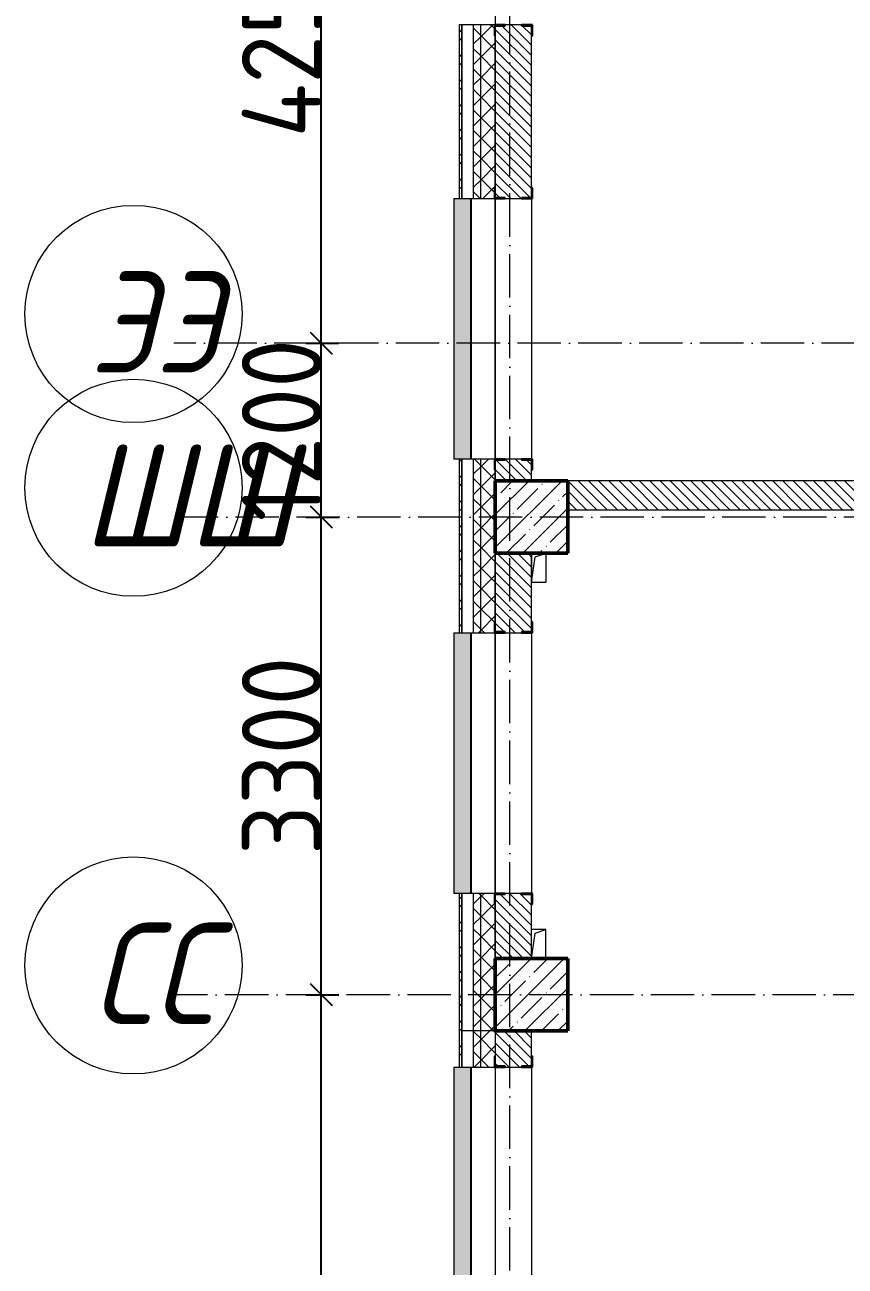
# Model space of a CAD drawing. Header units: millimetres. Extents: x -12989 to 629078, y -109036 to 555275.
# Drawn here: x 517811 to 523476, y -19110 to -10535 of the extents above; entities that cross this region are included whole.
import ezdxf

# ---------------------------------------------------------------- set-up
doc = ezdxf.new("R2010")
doc.units = ezdxf.units.MM
doc.linetypes.add('50_200_ШТРИХ_1Т_ш5_п1_п1_', pattern=[700, 500, -100, 0, -100])
for name, color, linetype, lineweight in [('A-____-____-DIMS', 7, 'Continuous', 9), ('A-GENM-____-MCUT', 7, 'Continuous', 25), ('A-GENM-____-OTLN', 7, 'Continuous', 9), ('A-GENM-____-OTLN-1', 7, 'Continuous', 25), ('A-GLAZ-____-OTLN', 7, 'Continuous', 9), ('A-WALL-____-MCUT', 7, 'Continuous', 13), ('A-WALL-____-MCUT-1', 7, 'Continuous', 9), ('A-WALL-____-OTLN', 7, 'Continuous', 9), ('A-WALL-____-PATT-1', 7, 'Continuous', 9), ('A-WALL-FNSH-MCUT-1', 7, 'Continuous', 9), ('S-COLS-____-MCUT', 7, 'Continuous', 50), ('S-COLS-____-OTLN', 7, 'Continuous', 9), ('S-GRID-____-IDEN', 7, 'Continuous', 9), ('S-GRID-____-OTLN-1', 7, '50_200_ШТРИХ_1Т_ш5_п1_п1_', 9)]:
    doc.layers.add(name, color=color, linetype=linetype, lineweight=lineweight)
doc.layers.add('A-GLAZ-____-OTLN-1', color=7, linetype='Continuous', lineweight=9, true_color=0xc0c0c0)
doc.styles.add('ISOCPEUR_I_9', font='isocpeui.ttf', dxfattribs={"width": 0.9, "height": 250})
doc.styles.add('СПДС', font='isocpeur.ttf', dxfattribs={"width": 0.9})
doc.dimstyles.new('ISO-2_5_0_9К_БОЛЬШОЙ_ОСИ', dxfattribs={"dimscale": 304.8, "dimtxt": 248.995294, "dimasz": 0.492126, "dimexe": 0.393701, "dimexo": 0, "dimgap": 0, "dimtad": 1, "dimdec": 0, "dimzin": 0, "dimdsep": 46, "dimtxsty": 'ISOCPEUR_I_9', "dimblk1": 'OBLIQUE', "dimblk2": 'OBLIQUE', "dimsah": 1, "dimcen": 0.09, "dimdle": 0.393701, "dimazin": 0, "dimtfac": 1, "dimtdec": 4, "dimtix": 1, "dimtmove": 0, "dimatfit": 3, "dimfxl": 1, "dimtvp": 1, "dimtolj": 1, "dimtzin": 0, "dimarcsym": 2})
pattern_1 = [(135, (523510.01, -90515.614), (-35.35534, -35.35534), [])]
pattern_2 = [(45, (523510.01, -90515.61), (-70.71068, 70.71068), []), (135, (523510.01, -90515.61), (-70.71068, -70.71068), [])]
pattern_3 = [(45, (523510.01, -90515.61), (-85.53659, 85.53659), []), (45, (523567.03, -90515.61), (-85.53659, 85.53659), [])]

# ---------------------------------------------------------------- blocks, each defined once
blk = doc.blocks.new('BSC_Колонна _Прямоугольная - 500х500-V26-АР1_План отверстий 3 этажа в осях 1-64_Ю-ЯЯ')
at = {"layer": 'S-COLS-____-OTLN'}
h = blk.add_hatch(dxfattribs=at)
h.set_pattern_fill('FP_33', color=256, style=0, pattern_type=2)
h.set_pattern_definition([(45, (2200, -76581.04), (-114.04925, 114.04925), []), (45, (2314.05, -76581.04), (-114.04925, 114.04925), [201.613, -40.323, 3.353, -36.97])])
h.paths.add_polyline_path([(-250, -250), (250, -250), (250, 250), (-250, 250), (-250, 16.2)], flags=0)
at = {"layer": 'S-COLS-____-MCUT'}
for p, q in [((250, 250), (-250, 250)), ((-250, 250), (-250, -250)), ((250, -250), (250, 250)), ((-250, -250), (250, -250))]:
    blk.add_line(p, q, dxfattribs=at)
blk = doc.blocks.new('BSC_Колонна _Прямоугольная - 500х500-V32-АР1_План отверстий 3 этажа в осях 1-64_Ю-ЯЯ')
at = {"layer": 'S-COLS-____-OTLN'}
h = blk.add_hatch(dxfattribs=at)
h.set_pattern_fill('FP_39', color=256, style=0, pattern_type=2)
h.set_pattern_definition([(45, (2200, -73281.04), (-114.04925, 114.04925), []), (45, (2314.05, -73281.04), (-114.04925, 114.04925), [201.613, -40.323, 3.353, -36.97])])
h.paths.add_polyline_path([(-250, -250), (250, -250), (250, 250), (-250, 250), (-250, 87.3)], flags=0)
at = {"layer": 'S-COLS-____-MCUT'}
for p, q in [((250, 250), (-250, 250)), ((-250, 250), (-250, -250)), ((250, -250), (250, 250)), ((-250, -250), (250, -250))]:
    blk.add_line(p, q, dxfattribs=at)
blk = doc.blocks.new('Фахверк_СКБ_Уголок - 250_2700-27497298-АР1_План отверстий 3 этажа в осях 1-64_Ю-ЯЯ')
at = {"layer": 'A-GENM-____-MCUT'}
for p, q in [((200, 181), (125, 181)), ((125, 181), (125, 106)), ((131, 106), (131, 175)), ((131, 175), (200, 175)), ((200, 175), (200, 181)), ((125, 106), (131, 106)), ((131, -6), (125, -6)), ((125, -6), (125, -81)), ((125, -81), (200, -81)), ((131, -75), (131, -6)), ((200, -75), (131, -75)), ((200, -81), (200, -75))]:
    blk.add_line(p, q, dxfattribs=at)
blk = doc.blocks.new('Фахверк_СКБ_Уголок - 250_2700_1-27501432-АР1_План отверстий 3 этажа в осях 1-64_Ю-ЯЯ')
at = {"layer": 'A-GENM-____-MCUT'}
for p, q in [((200, 181), (125, 181)), ((125, 181), (125, 106)), ((131, 106), (131, 175)), ((131, 175), (200, 175)), ((200, 175), (200, 181)), ((125, 106), (131, 106)), ((131, -6), (125, -6)), ((125, -6), (125, -81)), ((125, -81), (200, -81)), ((131, -75), (131, -6)), ((200, -75), (131, -75)), ((200, -81), (200, -75))]:
    blk.add_line(p, q, dxfattribs=at)
blk = doc.blocks.new('AR_Отверстие прямоугольное _в плите_ - AR_Отверстие прямоугольное _в плите_-V176-АР1_План отверстий 3 этажа в осях 1-64_Ю-ЯЯ')
at = {"layer": 'A-GENM-____-OTLN'}
for p, q in [((-50, 100), (-50, -100)), ((-25, 75), (50, 100)), ((50, -100), (50, 100)), ((-50, -100), (-25, 75)), ((-50, -100), (50, -100))]:
    blk.add_line(p, q, dxfattribs=at)
blk = doc.blocks.new('AR_Отверстие прямоугольное _в плите_ - AR_Отверстие прямоугольное _в плите_-V179-АР1_План отверстий 3 этажа в осях 1-64_Ю-ЯЯ')
at = {"layer": 'A-GENM-____-OTLN'}
for p, q in [((50, 100), (-50, 100)), ((-25, 75), (50, 100)), ((50, -100), (50, 100)), ((-50, -100), (-25, 75))]:
    blk.add_line(p, q, dxfattribs=at)
blk = doc.blocks.new('Отлив_СКБ - Отлив витража_120_НВФ-31885689-АР1_План отверстий 3 этажа в осях 1-64_Ю-ЯЯ')
at = {"layer": 'A-GLAZ-____-OTLN-1'}
for points in [[(1800, 2), (1800, 120), (0, 120), (0, 2), (736.9, 2)], [(1800, 0), (1800, 2), (0, 2), (0, 0), (736.9, 0)]]:
    blk.add_hatch(color=256, dxfattribs=at).paths.add_polyline_path(points, flags=0)
at = {"layer": 'A-GLAZ-____-OTLN'}
for p, q in [((0, 83), (0, 120)), ((1800, 120), (0, 120)), ((1800, 120), (1800, 83)), ((0, 2), (1800, 2)), ((1800, 0), (0, 0))]:
    blk.add_line(p, q, dxfattribs=at)
blk = doc.blocks.new('Отлив_СКБ - Отлив витража_120_НВФ-31886035-АР1_План отверстий 3 этажа в осях 1-64_Ю-ЯЯ')
at = {"layer": 'A-GLAZ-____-OTLN-1'}
for points in [[(4800, 2), (4800, 120), (0, 120), (0, 2), (1409.2, 2)], [(4800, 0), (4800, 2), (0, 2), (0, 0), (1409.2, 0)]]:
    blk.add_hatch(color=256, dxfattribs=at).paths.add_polyline_path(points, flags=0)
at = {"layer": 'A-GLAZ-____-OTLN'}
for p, q in [((0, 83), (0, 120)), ((4800, 120), (0, 120)), ((4800, 120), (4800, 83)), ((0, 2), (4800, 2)), ((4800, 0), (0, 0))]:
    blk.add_line(p, q, dxfattribs=at)
blk = doc.blocks.new('Ось сетки - Круг_Ø6_00__ISO-2_5_0_9K_-25732049-АР1_План отверстий 3 этажа в осях 1-64_Ю-ЯЯ')
at = {"layer": 'S-GRID-____-IDEN'}
blk.add_circle((0, 0), 3, dxfattribs=at)
blk = doc.blocks.new('_Oblique')
at = {"color": 0, "linetype": 'ByBlock', "lineweight": -2}
blk.add_line((-0.5, -0.5), (0.5, 0.5), dxfattribs=at)
blk = doc.blocks.new('*D2940')
at = {"layer": 'A-____-____-DIMS', "color": 0, "lineweight": -2, "transparency": 16777216}
for p, q in [((280119.3, -19402.4), (280119.3, -13462.4)), ((280013.2, -13582.4), (280239.3, -13582.4)), ((280013.2, -19282.4), (280239.3, -19282.4))]:
    blk.add_line(p, q, dxfattribs=at)
at = {"layer": 'Defpoints', "color": 0, "transparency": 16777216}
for p in [(280013.2, -13582.4), (280119.3, -13582.4), (280013.2, -19282.4)]:
    blk.add_point(p, dxfattribs=at)
at = {"layer": 'A-____-____-DIMS', "color": 0, "lineweight": -2, "transparency": 16777216, "xscale": 150, "yscale": 150, "zscale": 150}
for p, rotation in [((280119.3, -13582.4), 90), ((280119.3, -19282.4), 270)]:
    blk.add_blockref('_Oblique', p, dxfattribs=dict(at, rotation=rotation))
at = {"layer": 'A-____-____-DIMS', "color": 0, "transparency": 16777216, "insert": (279845, -16432.4), "char_height": 548.64, "attachment_point": 5, "rotation": 90, "style": 'СПДС'}
blk.add_mtext('\\A1;5700', dxfattribs=at)
blk = doc.blocks.new('*D2941')
at = {"layer": 'A-____-____-DIMS', "color": 0, "lineweight": -2, "transparency": 16777216}
for p, q in [((280119.3, -13702.4), (280119.3, -10162.4)), ((280013.2, -10282.4), (280239.3, -10282.4)), ((280013.2, -13582.4), (280239.3, -13582.4))]:
    blk.add_line(p, q, dxfattribs=at)
at = {"layer": 'Defpoints', "color": 0, "transparency": 16777216}
for p in [(280013.2, -10282.4), (280119.3, -10282.4), (280013.2, -13582.4)]:
    blk.add_point(p, dxfattribs=at)
at = {"layer": 'A-____-____-DIMS', "color": 0, "lineweight": -2, "transparency": 16777216, "xscale": 150, "yscale": 150, "zscale": 150}
for p, rotation in [((280119.3, -10282.4), 90), ((280119.3, -13582.4), 270)]:
    blk.add_blockref('_Oblique', p, dxfattribs=dict(at, rotation=rotation))
at = {"layer": 'A-____-____-DIMS', "color": 0, "transparency": 16777216, "insert": (279845, -11932.4), "char_height": 548.64, "attachment_point": 5, "rotation": 90, "style": 'СПДС'}
blk.add_mtext('\\A1;3300', dxfattribs=at)
blk = doc.blocks.new('*D2942')
at = {"layer": 'A-____-____-DIMS', "color": 0, "lineweight": -2, "transparency": 16777216}
for p, q in [((280119.3, -10402.4), (280119.3, -8962.4)), ((280013.2, -9082.4), (280239.3, -9082.4)), ((280013.2, -10282.4), (280239.3, -10282.4))]:
    blk.add_line(p, q, dxfattribs=at)
at = {"layer": 'Defpoints', "color": 0, "transparency": 16777216}
for p in [(280013.2, -9082.4), (280119.3, -9082.4), (280013.2, -10282.4)]:
    blk.add_point(p, dxfattribs=at)
at = {"layer": 'A-____-____-DIMS', "color": 0, "lineweight": -2, "transparency": 16777216, "xscale": 150, "yscale": 150, "zscale": 150}
for p, rotation in [((280119.3, -9082.4), 90), ((280119.3, -10282.4), 270)]:
    blk.add_blockref('_Oblique', p, dxfattribs=dict(at, rotation=rotation))
at = {"layer": 'A-____-____-DIMS', "color": 0, "transparency": 16777216, "insert": (279845, -9682.4), "char_height": 548.64, "attachment_point": 5, "rotation": 90, "style": 'СПДС'}
blk.add_mtext('\\A1;1200', dxfattribs=at)
blk = doc.blocks.new('*D2943')
at = {"layer": 'A-____-____-DIMS', "color": 0, "lineweight": -2, "transparency": 16777216}
for p, q in [((280119.3, -9202.4), (280119.3, -4712.4)), ((280013.2, -4832.4), (280239.3, -4832.4)), ((280013.2, -9082.4), (280239.3, -9082.4))]:
    blk.add_line(p, q, dxfattribs=at)
at = {"layer": 'Defpoints', "color": 0, "transparency": 16777216}
for p in [(280013.2, -4832.4), (280119.3, -4832.4), (280013.2, -9082.4)]:
    blk.add_point(p, dxfattribs=at)
at = {"layer": 'A-____-____-DIMS', "color": 0, "lineweight": -2, "transparency": 16777216, "xscale": 150, "yscale": 150, "zscale": 150}
for p, rotation in [((280119.3, -4832.4), 90), ((280119.3, -9082.4), 270)]:
    blk.add_blockref('_Oblique', p, dxfattribs=dict(at, rotation=rotation))
at = {"layer": 'A-____-____-DIMS', "color": 0, "transparency": 16777216, "insert": (279845, -6957.4), "char_height": 548.64, "attachment_point": 5, "rotation": 90, "style": 'СПДС'}
blk.add_mtext('\\A1;4250', dxfattribs=at)
blk = doc.blocks.new('3эт')
at = {"layer": 'S-GRID-____-OTLN-1', "color": 251, "ltscale": 0.6, "true_color": 0x636466}
for p, q in [((281420.7, -33971.9), (281420.7, 4029.4)), ((330925.3, -9082.4), (279101.9, -9082.4)), ((316375.7, -10282.4), (279101.9, -10282.4)), ((308320.7, -13582.4), (279101.9, -13582.4))]:
    blk.add_line(p, q, dxfattribs=at)
at = {"layer": 'S-GRID-____-IDEN', "xscale": 250, "yscale": 250, "zscale": 99.99999999999993}
for p, rotation in [((278821.8, -8879.9), 89.9999999999998), ((278821.8, -10079.9), 89.9999999999998), ((278821.8, -13379.9), 89.99999999999982)]:
    blk.add_blockref('Ось сетки - Круг_Ø6_00__ISO-2_5_0_9K_-25732049-АР1_План отверстий 3 этажа в осях 1-64_Ю-ЯЯ', p, dxfattribs=dict(at, rotation=rotation))
at = {"layer": 'S-GRID-____-IDEN', "char_height": 700, "attachment_point": 1, "style": 'ISOCPEUR_I_9'}
for s, insert, width in [('ЭЭ', (278519.6, -8585.4), 447.342), ('ШШ', (278471.9, -9785.4), 562.785), ('СС', (278537.6, -13085.4), 404.05)]:
    blk.add_mtext(s, dxfattribs=dict(at, insert=insert, width=width))
at = {"layer": 'A-____-____-DIMS'}
for base, p1, p2, override, picture, middle in [((280119.3, -4832.4), (280013.2, -9082.4), (280013.2, -4832.4), {"dimtxt": 1.8, "dimpost": '<>', "dimtxsty": 'СПДС', "dimfxl": 4250}, '*D2943', (279845, -6957.4)), ((280119.3, -9082.4), (280013.2, -10282.4), (280013.2, -9082.4), {"dimtxt": 1.8, "dimpost": '<>', "dimtxsty": 'СПДС', "dimfxl": 1200}, '*D2942', (279845, -9682.4)), ((280119.3, -10282.4), (280013.2, -13582.4), (280013.2, -10282.4), {"dimtxt": 1.8, "dimpost": '<>', "dimtxsty": 'СПДС', "dimfxl": 3300}, '*D2941', (279845, -11932.4)), ((280119.3, -13582.4), (280013.2, -19282.4), (280013.2, -13582.4), {"dimtxt": 1.8, "dimpost": '<>', "dimtxsty": 'СПДС', "dimfxl": 5700}, '*D2940', (279845, -16432.4))]:
    dim = blk.add_linear_dim(base=base, p1=p1, p2=p2, angle=90, dimstyle='ISO-2_5_0_9К_БОЛЬШОЙ_ОСИ', override=override, dxfattribs=at)
    dim.commit()
    dim.dimension.update_dxf_attribs({"geometry": picture, "text_midpoint": middle})

msp = doc.modelspace()

# ---------------------------------------------------------------- hatches: boundary and pattern name
at = {"layer": 'A-WALL-____-PATT-1'}
h = msp.add_hatch(dxfattribs=at)
h.set_pattern_fill('FP_6', color=256, style=0, pattern_type=2)
h.set_pattern_definition(pattern_3)
h.paths.add_polyline_path([(520810.0077, -17654.5723), (520830.0077, -17654.5723), (520830.0077, -16534.5723), (520810.0077, -16534.5723), (520810.0077, -17147.3104)], flags=0)
h.paths.add_polyline_path([(520830.0077, -14734.5723), (520830.0077, -13534.5723), (520810.0077, -13534.5723), (520810.0077, -14734.5723)], flags=0)
h.paths.add_polyline_path([(520830.0077, -11734.5723), (520830.0077, -10534.5723), (520810.0077, -10534.5723), (520810.0077, -11734.5723)], flags=0)
h.paths.add_polyline_path([(520810.0077, -8734.5723), (520830.0077, -8734.5723), (520830.0077, -7534.5723), (520810.0077, -7534.5723)], flags=0)
h.paths.add_polyline_path([(520810.0077, -5734.5723), (520830.0077, -5734.5723), (520830.0077, -4584.5723), (520810.0077, -4584.5723)], flags=0)
h = msp.add_hatch(dxfattribs=at)
h.set_pattern_fill('FP_4', color=256, style=0, pattern_type=2)
h.set_pattern_definition(pattern_2)
h.paths.add_polyline_path([(520960.0077, -17484.5723), (520960.0077, -16534.5723), (520910.0077, -16534.5723), (520910.0077, -17484.5723)], flags=0)
h.paths.add_polyline_path([(520960.0077, -14734.5723), (520960.0077, -13534.5723), (520910.0077, -13534.5723), (520910.0077, -14734.5723)], flags=0)
h.paths.add_polyline_path([(520910.0077, -11734.5723), (520960.0077, -11734.5723), (520960.0077, -10534.5723), (520910.0077, -10534.5723), (520910.0077, -10689.37)], flags=0)
h.paths.add_polyline_path([(520960.0077, -8734.5723), (520960.0077, -7534.5723), (520910.0077, -7534.5723), (520910.0077, -8734.5723)], flags=0)
h.paths.add_polyline_path([(520910.0077, -5734.5723), (520960.0077, -5734.5723), (520960.0077, -4684.5723), (520910.0077, -4684.5723), (520910.0077, -5038.6721)], flags=0)
h = msp.add_hatch(dxfattribs=at)
h.set_pattern_fill('FP_4', color=256, style=0, pattern_type=2)
h.set_pattern_definition(pattern_2)
h.paths.add_polyline_path([(521060.0077, -17484.5723), (521060.0077, -16609.5723), (521054.0077, -16609.5723), (521054.0077, -16534.5723), (520960.0077, -16534.5723), (520960.0077, -17484.5723)], flags=0)
h.paths.add_polyline_path([(521054.0077, -14734.5723), (521054.0077, -14659.5723), (521060.0077, -14659.5723), (521060.0077, -13609.5723), (521054.0077, -13609.5723), (521054.0077, -13534.5723), (520960.0077, -13534.5723), (520960.0077, -14734.5723)], flags=0)
h.paths.add_polyline_path([(521054.0077, -11734.5723), (521054.0077, -11659.5723), (521060.0077, -11659.5723), (521060.0077, -10609.5723), (521054.0077, -10609.5723), (521054.0077, -10534.5723), (520960.0077, -10534.5723), (520960.0077, -11734.5723)], flags=0)
h.paths.add_polyline_path([(520960.0077, -8734.5723), (521060.0077, -8734.5723), (521060.0077, -7609.5723), (521054.0077, -7609.5723), (521054.0077, -7534.5723), (520960.0077, -7534.5723), (520960.0077, -8234.5723)], flags=0)
h.paths.add_polyline_path([(521054.0077, -5734.5723), (521054.0077, -5659.5723), (521060.0077, -5659.5723), (521060.0077, -4734.5723), (520960.0077, -4734.5723), (520960.0077, -5734.5723)], flags=0)
h = msp.add_hatch(dxfattribs=at)
h.set_pattern_fill('FP_9', color=256, style=0, pattern_type=2)
h.set_pattern_definition(pattern_1)
h.paths.add_polyline_path([(521166.0077, -13684.5723), (521310.0077, -13684.5723), (521310.0077, -13540.5723), (521241.0077, -13540.5723), (521241.0077, -13534.5723), (521129.0077, -13534.5723), (521129.0077, -13540.5723), (521060.0077, -13540.5723), (521060.0077, -13684.5723)], flags=0)
h.paths.add_polyline_path([(521241.0077, -11734.5723), (521241.0077, -11728.5723), (521310.0077, -11728.5723), (521310.0077, -10540.5723), (521241.0077, -10540.5723), (521241.0077, -10534.5723), (521129.0077, -10534.5723), (521129.0077, -10540.5723), (521060.0077, -10540.5723), (521060.0077, -11728.5723), (521129.0077, -11728.5723), (521129.0077, -11734.5723)], flags=0)
h = msp.add_hatch(dxfattribs=at)
h.set_pattern_fill('FP_9', color=256, style=0, pattern_type=2)
h.set_pattern_definition(pattern_1)
h.paths.add_polyline_path([(528560.0077, -13884.5723), (528560.0077, -13684.5723), (525066.0077, -13684.5723), (525066.0077, -13753.5723), (525060.0077, -13753.5723), (525060.0077, -13684.5723), (521560.0077, -13684.5723), (521560.0077, -13884.5723), (525060.0077, -13884.5723), (525060.0077, -13815.5723), (525066.0077, -13815.5723), (525066.0077, -13884.5723), (527030.9103, -13884.5723)], flags=0)
h = msp.add_hatch(dxfattribs=at)
h.set_pattern_fill('FP_9', color=256, style=0, pattern_type=2)
h.set_pattern_definition(pattern_1)
h.paths.add_polyline_path([(521310.0077, -16984.5723), (521310.0077, -16540.5723), (521241.0077, -16540.5723), (521241.0077, -16534.5723), (521129.0077, -16534.5723), (521129.0077, -16540.5723), (521060.0077, -16540.5723), (521060.0077, -16984.5723)], flags=0)
h.paths.add_polyline_path([(521129.0077, -14734.5723), (521241.0077, -14734.5723), (521241.0077, -14728.5723), (521310.0077, -14728.5723), (521310.0077, -14184.5723), (521060.0077, -14184.5723), (521060.0077, -14728.5723), (521129.0077, -14728.5723)], flags=0)
h = msp.add_hatch(dxfattribs=at)
h.set_pattern_fill('FP_4', color=256, style=0, pattern_type=2)
h.set_pattern_definition(pattern_2)
h.paths.add_polyline_path([(520960.0077, -22834.5723), (520960.0077, -22534.5723), (520910.0077, -22534.5723), (520910.0077, -22834.5723)], flags=0)
h.paths.add_polyline_path([(520910.0077, -17734.5723), (520960.0077, -17734.5723), (520960.0077, -17484.5723), (520910.0077, -17484.5723)], flags=0)
h = msp.add_hatch(dxfattribs=at)
h.set_pattern_fill('FP_4', color=256, style=0, pattern_type=2)
h.set_pattern_definition(pattern_2)
h.paths.add_polyline_path([(521054.0077, -22834.5723), (521060.0077, -22834.5723), (521060.0077, -22609.5723), (521054.0077, -22609.5723), (521054.0077, -22534.5723), (520960.0077, -22534.5723), (520960.0077, -22834.5723)], flags=0)
h.paths.add_polyline_path([(521054.0077, -17734.5723), (521054.0077, -17659.5723), (521060.0077, -17659.5723), (521060.0077, -17484.5723), (520960.0077, -17484.5723), (520960.0077, -17734.5723)], flags=0)
h = msp.add_hatch(dxfattribs=at)
h.set_pattern_fill('FP_9', color=256, style=0, pattern_type=2)
h.set_pattern_definition(pattern_1)
h.paths.add_polyline_path([(521060.0077, -22834.5723), (521310.0077, -22834.5723), (521310.0077, -22540.5723), (521241.0077, -22540.5723), (521241.0077, -22534.5723), (521129.0077, -22534.5723), (521129.0077, -22540.5723), (521060.0077, -22540.5723), (521060.0077, -22609.5723)], flags=0)
h.paths.add_polyline_path([(521129.0077, -17734.5723), (521241.0077, -17734.5723), (521241.0077, -17728.5723), (521310.0077, -17728.5723), (521310.0077, -17484.5723), (521060.0077, -17484.5723), (521060.0077, -17728.5723), (521129.0077, -17728.5723)], flags=0)
h = msp.add_hatch(dxfattribs=at)
h.set_pattern_fill('FP_6', color=256, style=0, pattern_type=2)
h.set_pattern_definition(pattern_3)
h.paths.add_polyline_path([(520830.0077, -22664.5723), (520830.0077, -22534.5723), (520810.0077, -22534.5723), (520810.0077, -22664.5723)], flags=0)
h.paths.add_polyline_path([(520810.0077, -17734.5723), (520830.0077, -17734.5723), (520830.0077, -17654.5723), (520810.0077, -17654.5723)], flags=0)

# ---------------------------------------------------------------- linework, layer by layer
at = {"layer": 'A-WALL-____-MCUT'}
for p, q in [((521054.0077, -10534.5723), (520830.0077, -10534.5723)), ((520830.0077, -10534.5723), (520830.0077, -11734.5723)), ((520830.0077, -11734.5723), (520830.0077, -10534.5723)), ((521241.0077, -10534.5723), (521129.0077, -10534.5723)), ((521310.0077, -11659.5723), (521310.0077, -10609.5723)), ((520830.0077, -11734.5723), (521054.0077, -11734.5723)), ((521129.0077, -11734.5723), (521241.0077, -11734.5723)), ((521054.0077, -13534.5723), (520830.0077, -13534.5723)), ((520830.0077, -13534.5723), (520830.0077, -14734.5723)), ((520830.0077, -14734.5723), (520830.0077, -13534.5723)), ((521241.0077, -13534.5723), (521129.0077, -13534.5723)), ((521310.0077, -13684.5723), (521310.0077, -13609.5723)), ((525060.0077, -13684.5723), (521560.0077, -13684.5723)), ((521560.0077, -13884.5723), (525060.0077, -13884.5723)), ((521310.0077, -14659.5723), (521310.0077, -14184.5723)), ((520830.0077, -14734.5723), (521054.0077, -14734.5723)), ((521129.0077, -14734.5723), (521241.0077, -14734.5723)), ((521054.0077, -16534.5723), (520830.0077, -16534.5723)), ((520830.0077, -16534.5723), (520830.0077, -17484.5723)), ((520830.0077, -17484.5723), (520830.0077, -16534.5723)), ((521241.0077, -16534.5723), (521129.0077, -16534.5723)), ((521310.0077, -16984.5723), (521310.0077, -16609.5723)), ((520830.0077, -17484.5723), (520830.0077, -17734.5723)), ((521060.0077, -17484.5723), (520830.0077, -17484.5723)), ((521310.0077, -17659.5723), (521310.0077, -17484.5723)), ((520830.0077, -17734.5723), (520830.0077, -17654.5723)), ((520830.0077, -17734.5723), (521054.0077, -17734.5723)), ((521129.0077, -17734.5723), (521241.0077, -17734.5723))]:
    msp.add_line(p, q, dxfattribs=at)
at = {"layer": 'A-WALL-____-MCUT-1'}
for p, q in [((520910.0077, -11734.5723), (520910.0077, -10534.5723)), ((520960.0077, -11734.5723), (520960.0077, -10534.5723)), ((521060.0077, -10609.5723), (521060.0077, -11659.5723)), ((521060.0077, -11659.5723), (521060.0077, -10609.5723)), ((520910.0077, -14734.5723), (520910.0077, -13534.5723)), ((520960.0077, -14734.5723), (520960.0077, -13534.5723)), ((521060.0077, -13609.5723), (521060.0077, -13684.5723)), ((521060.0077, -13684.5723), (521060.0077, -13609.5723)), ((521060.0077, -14184.5723), (521060.0077, -14659.5723)), ((521060.0077, -14659.5723), (521060.0077, -14184.5723)), ((520910.0077, -17484.5723), (520910.0077, -16534.5723)), ((520960.0077, -17484.5723), (520960.0077, -16534.5723)), ((521060.0077, -16609.5723), (521060.0077, -16984.5723)), ((521060.0077, -16984.5723), (521060.0077, -16609.5723)), ((520910.0077, -17734.5723), (520910.0077, -17484.5723)), ((520960.0077, -17734.5723), (520960.0077, -17484.5723)), ((521060.0077, -17484.5723), (521060.0077, -17659.5723))]:
    msp.add_line(p, q, dxfattribs=at)
at = {"layer": 'A-WALL-____-OTLN'}
for p, q in [((521060.0077, -8734.5723), (521060.0077, -10534.5723)), ((521060.0077, -13534.5723), (521060.0077, -11734.5723)), ((521060.0077, -11734.5723), (521060.0077, -13534.5723)), ((521310.0077, -11734.5723), (521310.0077, -13534.5723)), ((521060.0077, -16534.5723), (521060.0077, -14734.5723)), ((521060.0077, -14734.5723), (521060.0077, -16534.5723)), ((521310.0077, -14734.5723), (521310.0077, -16534.5723)), ((521060.0077, -17734.5723), (521060.0077, -22534.5723)), ((521310.0077, -17734.5723), (521310.0077, -22534.5723))]:
    msp.add_line(p, q, dxfattribs=at)
at = {"layer": 'A-WALL-FNSH-MCUT-1'}
for p, q in [((520810.0077, -10534.5723), (520810.0077, -11734.5723)), ((520830.0077, -10534.5723), (520810.0077, -10534.5723)), ((520810.0077, -11734.5723), (520830.0077, -11734.5723)), ((520810.0077, -13534.5723), (520810.0077, -14734.5723)), ((520830.0077, -13534.5723), (520810.0077, -13534.5723)), ((520810.0077, -14734.5723), (520830.0077, -14734.5723)), ((520810.0077, -16534.5723), (520810.0077, -17734.5723)), ((520830.0077, -16534.5723), (520810.0077, -16534.5723)), ((520830.0077, -17654.5723), (520830.0077, -17484.5723)), ((520810.0077, -17734.5723), (520830.0077, -17734.5723))]:
    msp.add_line(p, q, dxfattribs=at)

# ---------------------------------------------------------------- block references
msp.add_blockref('3эт', (239739.3002, -3652.1582))
at = {"layer": 'A-GENM-____-OTLN'}
for name, p in [('AR_Отверстие прямоугольное _в плите_ - AR_Отверстие прямоугольное _в плите_-V176-АР1_План отверстий 3 этажа в осях 1-64_Ю-ЯЯ', (521360.5071, -14284.5723)), ('AR_Отверстие прямоугольное _в плите_ - AR_Отверстие прямоугольное _в плите_-V179-АР1_План отверстий 3 этажа в осях 1-64_Ю-ЯЯ', (521360.0077, -16884.5723))]:
    msp.add_blockref(name, p, dxfattribs=at)
at = {"layer": 'A-GENM-____-OTLN-1'}
for name, p, rotation in [('Фахверк_СКБ_Уголок - 250_2700-27497298-АР1_План отверстий 3 этажа в осях 1-64_Ю-ЯЯ', (521135.0077, -10409.5723), 269.9999999999999), ('Фахверк_СКБ_Уголок - 250_2700-27497298-АР1_План отверстий 3 этажа в осях 1-64_Ю-ЯЯ', (521235.0077, -11859.5723), 89.99999999999991), ('Фахверк_СКБ_Уголок - 250_2700_1-27501432-АР1_План отверстий 3 этажа в осях 1-64_Ю-ЯЯ', (521135.0077, -13409.5723), 269.9999999999999), ('Фахверк_СКБ_Уголок - 250_2700-27497298-АР1_План отверстий 3 этажа в осях 1-64_Ю-ЯЯ', (521235.0077, -14859.5723), 89.99999999999991), ('Фахверк_СКБ_Уголок - 250_2700-27497298-АР1_План отверстий 3 этажа в осях 1-64_Ю-ЯЯ', (521135.0077, -16409.5723), 269.9999999999999), ('Фахверк_СКБ_Уголок - 250_2700-27497298-АР1_План отверстий 3 этажа в осях 1-64_Ю-ЯЯ', (521235.0077, -17859.5723), 89.99999999999991)]:
    msp.add_blockref(name, p, dxfattribs=dict(at, rotation=rotation))
at = {"layer": 'A-GLAZ-____-OTLN', "rotation": 90}
for name, p in [('Отлив_СКБ - Отлив витража_120_НВФ-31885689-АР1_План отверстий 3 этажа в осях 1-64_Ю-ЯЯ', (520893.0077, -13534.5723)), ('Отлив_СКБ - Отлив витража_120_НВФ-31885689-АР1_План отверстий 3 этажа в осях 1-64_Ю-ЯЯ', (520893.0077, -16534.5723)), ('Отлив_СКБ - Отлив витража_120_НВФ-31886035-АР1_План отверстий 3 этажа в осях 1-64_Ю-ЯЯ', (520893.0077, -22534.5723))]:
    msp.add_blockref(name, p, dxfattribs=at)
at = {"layer": 'S-COLS-____-OTLN'}
for name, p in [('BSC_Колонна _Прямоугольная - 500х500-V26-АР1_План отверстий 3 этажа в осях 1-64_Ю-ЯЯ', (521310.0077, -13934.5723)), ('BSC_Колонна _Прямоугольная - 500х500-V32-АР1_План отверстий 3 этажа в осях 1-64_Ю-ЯЯ', (521310.0077, -17234.5723))]:
    msp.add_blockref(name, p, dxfattribs=at)

doc.saveas('drawing.dxf')
